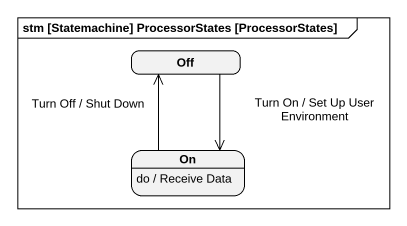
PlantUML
@startuml
mainframe stm [Statemachine] ProcessorStates [ProcessorStates]
hide empty description
state Off
state "On" as On_
On_ : do / Receive Data
Off --> On_ : Turn On / Set Up User Environment
On_ -up-> Off : Turn Off / Shut Down
@enduml
